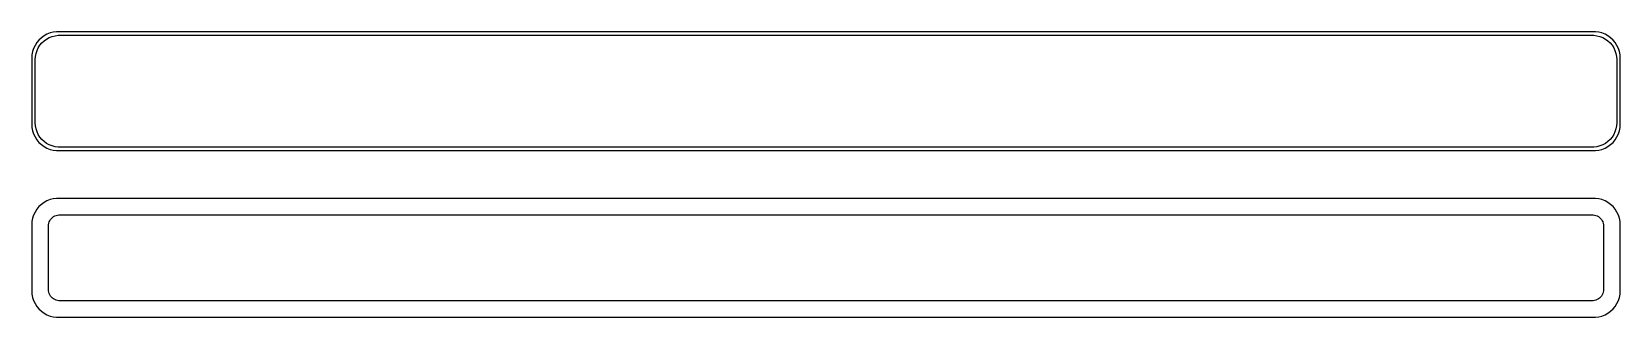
# Model space of a CAD drawing. Header units: metres. Extents: x -150 to 150, y 52 to 106.
import ezdxf

# ---------------------------------------------------------------- set-up
doc = ezdxf.new("R2010")
doc.units = ezdxf.units.M

msp = doc.modelspace()

# ---------------------------------------------------------------- linework, layer by layer
for p, q in [((-147.129, 105.274), (-147.679, 104.972)), ((-146.545, 105.505), (-147.129, 105.274)), ((-145.937, 105.661), (-146.545, 105.505)), ((-145.314, 105.74), (-145.937, 105.661)), ((-145.608, 104.997), (-145.037, 105.069)), ((145.314, 105.74), (-145.314, 105.74)), ((-145.037, 105.069), (145.037, 105.069)), ((145.037, 105.069), (145.608, 104.997)), ((145.937, 105.661), (145.314, 105.74)), ((146.545, 105.505), (145.937, 105.661)), ((147.129, 105.274), (146.545, 105.505)), ((147.679, 104.972), (147.129, 105.274)), ((-149.649, 102.591), (-149.843, 101.993)), ((-149.382, 103.159), (-149.649, 102.591)), ((-149.045, 103.689), (-149.382, 103.159)), ((-149.185, 101.639), (-149.007, 102.185)), ((-148.645, 104.173), (-149.045, 103.689)), ((-149.007, 102.185), (-148.762, 102.706)), ((-148.762, 102.706), (-148.454, 103.191)), ((-148.187, 104.603), (-148.645, 104.173)), ((-148.454, 103.191), (-148.088, 103.634)), ((-147.679, 104.972), (-148.187, 104.603)), ((-148.088, 103.634), (-147.668, 104.028)), ((-147.668, 104.028), (-147.203, 104.366)), ((-147.203, 104.366), (-146.699, 104.643)), ((-146.699, 104.643), (-146.165, 104.854)), ((-146.165, 104.854), (-145.608, 104.997)), ((145.608, 104.997), (146.165, 104.854)), ((146.165, 104.854), (146.699, 104.643)), ((146.699, 104.643), (147.203, 104.366)), ((147.203, 104.366), (147.668, 104.028)), ((147.668, 104.028), (148.088, 103.634)), ((148.187, 104.603), (147.679, 104.972)), ((148.088, 103.634), (148.454, 103.191)), ((148.645, 104.173), (148.187, 104.603)), ((148.454, 103.191), (148.762, 102.706)), ((149.045, 103.689), (148.645, 104.173)), ((148.762, 102.706), (149.007, 102.185)), ((149.007, 102.185), (149.185, 101.639)), ((149.382, 103.159), (149.045, 103.689)), ((149.649, 102.591), (149.382, 103.159)), ((149.843, 101.993), (149.649, 102.591)), ((-149.961, 101.377), (-150, 100.75)), ((-150, 100.75), (-150, 88.25)), ((-149.843, 101.993), (-149.961, 101.377)), ((-149.328, 100.5), (-149.292, 101.074)), ((-149.328, 88.5), (-149.328, 100.5)), ((-149.292, 101.074), (-149.185, 101.639)), ((149.185, 101.639), (149.292, 101.074)), ((149.292, 101.074), (149.328, 100.5)), ((149.328, 100.5), (149.328, 88.5)), ((149.961, 101.377), (149.843, 101.993)), ((150, 100.75), (149.961, 101.377)), ((150, 88.25), (150, 100.75)), ((-150, 88.25), (-149.961, 87.6233)), ((-149.961, 87.6233), (-149.843, 87.0066)), ((-149.843, 87.0066), (-149.649, 86.4094)), ((-149.292, 87.9262), (-149.328, 88.5)), ((-149.185, 87.3614), (-149.292, 87.9262)), ((-149.007, 86.8146), (-149.185, 87.3614)), ((149.185, 87.3614), (149.007, 86.8146)), ((149.292, 87.9262), (149.185, 87.3614)), ((149.328, 88.5), (149.292, 87.9262)), ((149.649, 86.4094), (149.843, 87.0066)), ((149.843, 87.0066), (149.961, 87.6233)), ((149.961, 87.6233), (150, 88.25)), ((-149.649, 86.4094), (-149.382, 85.8412)), ((-149.382, 85.8412), (-149.045, 85.3111)), ((-149.045, 85.3111), (-148.645, 84.8273)), ((-148.762, 86.2943), (-149.007, 86.8146)), ((-148.454, 85.8089), (-148.762, 86.2943)), ((-148.645, 84.8273), (-148.187, 84.3974)), ((-148.088, 85.3658), (-148.454, 85.8089)), ((-148.187, 84.3974), (-147.679, 84.0284)), ((-147.668, 84.9723), (-148.088, 85.3658)), ((-147.679, 84.0284), (-147.129, 83.7259)), ((-147.203, 84.6343), (-147.668, 84.9723)), ((-146.699, 84.3573), (-147.203, 84.6343)), ((-146.165, 84.1456), (-146.699, 84.3573)), ((-145.608, 84.0027), (-146.165, 84.1456)), ((-145.037, 83.9306), (-145.608, 84.0027)), ((145.608, 84.0027), (145.037, 83.9306)), ((146.165, 84.1456), (145.608, 84.0027)), ((146.699, 84.3573), (146.165, 84.1456)), ((147.203, 84.6343), (146.699, 84.3573)), ((147.129, 83.7259), (147.679, 84.0284)), ((147.668, 84.9723), (147.203, 84.6343)), ((148.088, 85.3658), (147.668, 84.9723)), ((147.679, 84.0284), (148.187, 84.3974)), ((148.454, 85.8089), (148.088, 85.3658)), ((148.187, 84.3974), (148.645, 84.8273)), ((148.762, 86.2943), (148.454, 85.8089)), ((148.645, 84.8273), (149.045, 85.3111)), ((149.007, 86.8146), (148.762, 86.2943)), ((149.045, 85.3111), (149.382, 85.8412)), ((149.382, 85.8412), (149.649, 86.4094)), ((-147.129, 83.7259), (-146.545, 83.4947)), ((-146.545, 83.4947), (-145.937, 83.3386)), ((-145.937, 83.3386), (-145.314, 83.2599)), ((-145.314, 83.2599), (145.314, 83.2599)), ((145.037, 83.9306), (-145.037, 83.9306)), ((145.314, 83.2599), (145.937, 83.3386)), ((145.937, 83.3386), (146.545, 83.4947)), ((146.545, 83.4947), (147.129, 83.7259)), ((-149.045, 72.1889), (-149.382, 71.6588)), ((-148.645, 72.6727), (-149.045, 72.1889)), ((-148.187, 73.1026), (-148.645, 72.6727)), ((-147.679, 73.4716), (-148.187, 73.1026)), ((-147.129, 73.7741), (-147.679, 73.4716)), ((-146.545, 74.0053), (-147.129, 73.7741)), ((-145.937, 74.1614), (-146.545, 74.0053)), ((-145.314, 74.2401), (-145.937, 74.1614)), ((145.314, 74.2401), (-145.314, 74.2401)), ((145.937, 74.1614), (145.314, 74.2401)), ((146.545, 74.0053), (145.937, 74.1614)), ((147.129, 73.7741), (146.545, 74.0053)), ((147.679, 73.4716), (147.129, 73.7741)), ((148.187, 73.1026), (147.679, 73.4716)), ((148.645, 72.6727), (148.187, 73.1026)), ((149.045, 72.1889), (148.645, 72.6727)), ((149.382, 71.6588), (149.045, 72.1889)), ((-149.961, 69.8767), (-150, 69.25)), ((-150, 69.25), (-150, 56.75)), ((-149.843, 70.4934), (-149.961, 69.8767)), ((-149.649, 71.0906), (-149.843, 70.4934)), ((-149.382, 71.6588), (-149.649, 71.0906)), ((-146.86, 69), (-146.843, 69.2644)), ((-146.86, 57), (-146.86, 69)), ((-146.843, 69.2644), (-146.793, 69.5246)), ((-146.793, 69.5246), (-146.711, 69.7766)), ((-146.711, 69.7766), (-146.599, 70.0163)), ((-146.599, 70.0163), (-146.457, 70.24)), ((-146.457, 70.24), (-146.288, 70.4441)), ((-146.288, 70.4441), (-146.095, 70.6255)), ((-146.095, 70.6255), (-145.88, 70.7812)), ((-145.88, 70.7812), (-145.648, 70.9088)), ((-145.648, 70.9088), (-145.402, 71.0064)), ((-145.402, 71.0064), (-145.145, 71.0723)), ((-145.145, 71.0723), (-144.882, 71.1055)), ((-144.882, 71.1055), (144.882, 71.1055)), ((144.882, 71.1055), (145.145, 71.0723)), ((145.145, 71.0723), (145.402, 71.0064)), ((145.402, 71.0064), (145.648, 70.9088)), ((145.648, 70.9088), (145.88, 70.7812)), ((145.88, 70.7812), (146.095, 70.6255)), ((146.095, 70.6255), (146.288, 70.4441)), ((146.288, 70.4441), (146.457, 70.24)), ((146.457, 70.24), (146.599, 70.0163)), ((146.599, 70.0163), (146.711, 69.7766)), ((146.711, 69.7766), (146.793, 69.5246)), ((146.793, 69.5246), (146.843, 69.2644)), ((146.843, 69.2644), (146.86, 69)), ((146.86, 69), (146.86, 57)), ((149.649, 71.0906), (149.382, 71.6588)), ((149.843, 70.4934), (149.649, 71.0906)), ((149.961, 69.8767), (149.843, 70.4934)), ((150, 69.25), (149.961, 69.8767)), ((150, 56.75), (150, 69.25)), ((-146.843, 56.7356), (-146.86, 57)), ((146.86, 57), (146.843, 56.7356)), ((-150, 56.75), (-149.961, 56.1233)), ((-149.961, 56.1233), (-149.843, 55.5066)), ((-149.843, 55.5066), (-149.649, 54.9094)), ((-149.649, 54.9094), (-149.382, 54.3412)), ((-149.382, 54.3412), (-149.045, 53.8111)), ((-146.793, 56.4754), (-146.843, 56.7356)), ((-146.711, 56.2234), (-146.793, 56.4754)), ((-146.599, 55.9837), (-146.711, 56.2234)), ((-146.457, 55.76), (-146.599, 55.9837)), ((-146.288, 55.5559), (-146.457, 55.76)), ((-146.095, 55.3745), (-146.288, 55.5559)), ((-145.88, 55.2188), (-146.095, 55.3745)), ((-145.648, 55.0912), (-145.88, 55.2188)), ((-145.402, 54.9936), (-145.648, 55.0912)), ((-145.145, 54.9277), (-145.402, 54.9936)), ((-144.882, 54.8945), (-145.145, 54.9277)), ((144.882, 54.8945), (-144.882, 54.8945)), ((145.145, 54.9277), (144.882, 54.8945)), ((145.402, 54.9936), (145.145, 54.9277)), ((145.648, 55.0912), (145.402, 54.9936)), ((145.88, 55.2188), (145.648, 55.0912)), ((146.095, 55.3745), (145.88, 55.2188)), ((146.288, 55.5559), (146.095, 55.3745)), ((146.457, 55.76), (146.288, 55.5559)), ((146.599, 55.9837), (146.457, 55.76)), ((146.711, 56.2234), (146.599, 55.9837)), ((146.793, 56.4754), (146.711, 56.2234)), ((146.843, 56.7356), (146.793, 56.4754)), ((149.045, 53.8111), (149.382, 54.3412)), ((149.382, 54.3412), (149.649, 54.9094)), ((149.649, 54.9094), (149.843, 55.5066)), ((149.843, 55.5066), (149.961, 56.1233)), ((149.961, 56.1233), (150, 56.75)), ((-149.045, 53.8111), (-148.645, 53.3273)), ((-148.645, 53.3273), (-148.187, 52.8974)), ((-148.187, 52.8974), (-147.679, 52.5284)), ((-147.679, 52.5284), (-147.129, 52.2259)), ((-147.129, 52.2259), (-146.545, 51.9947)), ((-146.545, 51.9947), (-145.937, 51.8386)), ((-145.937, 51.8386), (-145.314, 51.7599)), ((-145.314, 51.7599), (145.314, 51.7599)), ((145.314, 51.7599), (145.937, 51.8386)), ((145.937, 51.8386), (146.545, 51.9947)), ((146.545, 51.9947), (147.129, 52.2259)), ((147.129, 52.2259), (147.679, 52.5284)), ((147.679, 52.5284), (148.187, 52.8974)), ((148.187, 52.8974), (148.645, 53.3273)), ((148.645, 53.3273), (149.045, 53.8111))]:
    msp.add_line(p, q)

doc.saveas('drawing.dxf')
